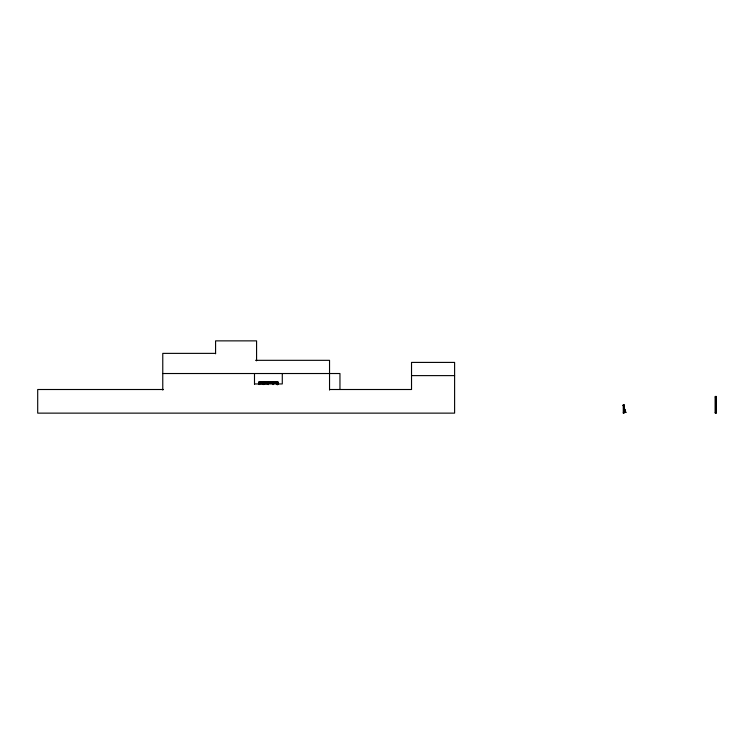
<?xml version="1.0" encoding="UTF-8"?>
<svg xmlns="http://www.w3.org/2000/svg" width="754" height="754" viewBox="0 0 754 754"><rect width="100%" height="100%" fill="white"/><g stroke="black" fill="none" stroke-linecap="round" stroke-linejoin="round"><path stroke-width="1.13" d="M624.859 409.912L623.624 412.052L624.953 410.167M623.238 405.322L625.858 412.504M625.669 412.4L625.217 411.59L625.368 412.457M215.578 353.372L162.77 353.372L162.77 390.063M255.531 360.327L329.536 360.327L329.536 390.063M162.77 373.522L339.96 373.522L339.96 389.507M411.524 375.615L454.605 375.615M269.121 383.39L272.392 383.39M273.73 383.39L277.104 383.362L277.104 384.201M277.661 383.437L277.661 384.267M259.649 383.777L263.118 383.777M264.381 383.777L267.613 383.777M254.494 383.946L282.288 383.946L282.288 373.522M163.307 389.507L37.7 389.507L37.7 413.135L454.605 413.135L454.605 362.41L411.524 362.41L411.524 389.507L329.536 389.507M715.254 396.877L716.3 396.877M715.433 397.283L716.13 397.283M623.285 405.143L623.973 405.068M715.433 412.287L716.13 412.287M623.285 412.787L623.973 412.853M715.254 412.711L716.3 412.711M623.172 405.341L625.792 412.523M716.13 396.868L716.13 412.702L715.433 412.702L715.433 396.868M715.989 397.283L715.989 412.287M715.782 396.868L715.782 412.702M623.633 404.794L623.633 413.135M278.113 384.182L278.113 381.863L258.66 381.863L258.66 384.182M277.858 384.606L277.858 382.278L259.103 382.278L259.103 384.606M277.717 382.278L277.717 384.606M277.406 382.278L277.406 384.606M277.349 382.278L277.349 384.606M276.972 382.278L276.972 384.606M273.061 382.278L273.061 384.606M268.405 382.278L268.405 384.606M267.613 384.163L267.613 383.39L264.381 383.39L264.381 384.163M263.749 382.278L263.749 384.606M263.118 384.163L263.118 383.39L259.649 383.39L259.649 384.163M256.577 360.855L256.577 340.865L215.578 340.865L215.578 353.805M254.494 373.522L254.494 384.295M716.3 396.453L715.254 396.453L715.254 413.135L716.3 413.135L716.3 396.453M623.973 404.794L623.285 404.794L623.285 413.135L623.973 413.135L623.973 404.794M715.64 412.287L715.64 397.283L715.574 412.287"/></g></svg>
